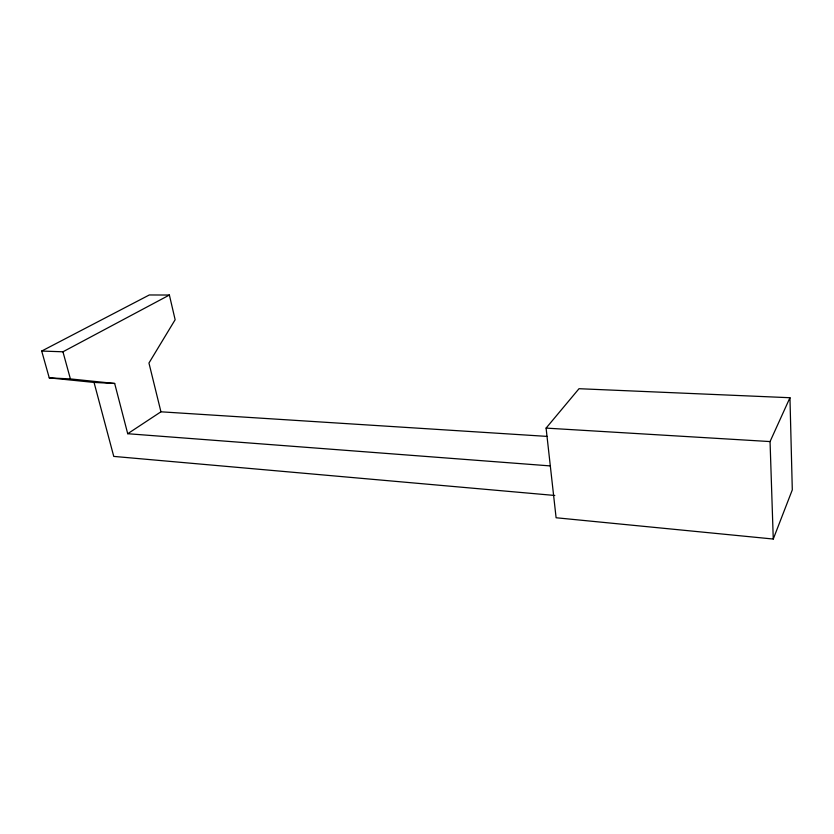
<?xml version="1.0" encoding="UTF-8"?>
<svg xmlns="http://www.w3.org/2000/svg" width="834" height="834" viewBox="0 0 834 834"><rect width="100%" height="100%" fill="white"/><g stroke="black" fill="none" stroke-linecap="round" stroke-linejoin="round"><path stroke-width="1.25" d="M773.264 539.035L792.3 489.871L789.954 397.724L579.015 388.707L546.093 428.103L556.101 517.758L773.264 539.035L770.053 441.572L789.954 397.724M160.941 411.808L148.952 363.03L175.14 319.735L169.385 295.038L149.317 294.965L41.7 351.051L49.248 377.875L70.39 378.917L114.675 383.473L127.717 433.722L160.941 411.808L547.094 436.401M41.7 351.051L62.946 351.792L169.385 295.038M49.248 377.875L94.044 382.431L114.675 383.473M546.093 428.103L770.053 441.572M127.717 433.722L550.273 465.914M554.787 495.469L113.758 456.406L94.044 382.431M62.946 351.792L70.39 378.917"/></g></svg>
